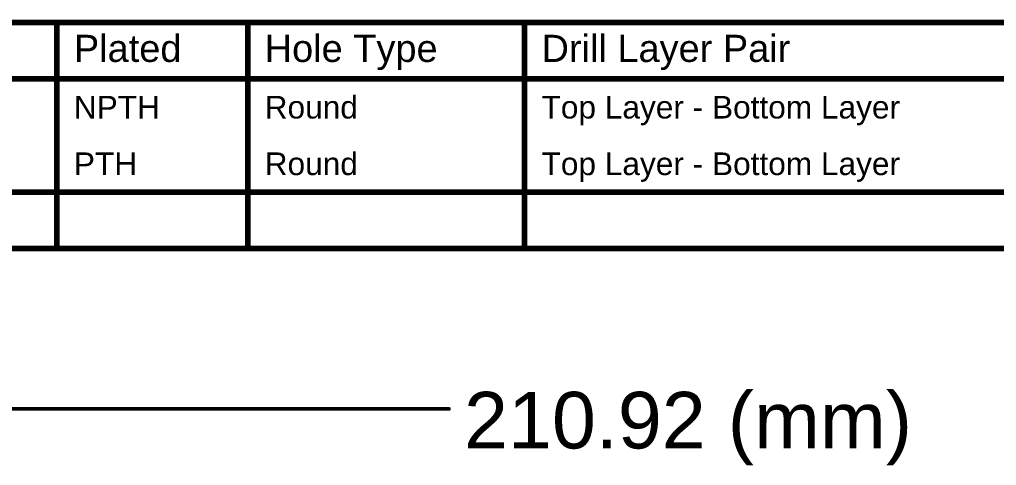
# Model space of a CAD drawing. Header units: inches. Extents: x -17 to 443, y -40 to 218.
# Drawn here: x 53.3 to 119, y 188.4 to 218.5 of the extents above; entities that cross this region are included whole.
import ezdxf

# ---------------------------------------------------------------- set-up
doc = ezdxf.new("R2010")
doc.units = ezdxf.units.IN
doc.layers.add('Dimension', color=6, linetype='Continuous')
doc.layers.add('Drill Drawing', color=1, linetype='Continuous')
doc.styles.add('Arial', font='', dxfattribs={"height": 0.2})
doc.styles.get('Arial').set_extended_font_data('Arial')

msp = doc.modelspace()

# ---------------------------------------------------------------- linework, layer by layer
at = {"layer": 'Dimension', "const_width": 0.254}
msp.add_lwpolyline([(-2.522, 192.228), (82.179, 192.228)], dxfattribs=at)
at = {"layer": 'Dimension', "const_width": 0.127}
msp.add_lwpolyline([(82.115, 192.228, 1), (82.242, 192.228, 1)], format="xyb", close=True, dxfattribs=at)
at = {"layer": 'Drill Drawing', "const_width": 0.381}
for points in [[(-1.124, 218.263), (268.905, 218.263)], [(55.782, 203.023), (55.782, 218.263)], [(68.631, 203.023), (68.631, 218.263)], [(87.27, 203.023), (87.27, 218.263)], [(-1.124, 214.453), (268.905, 214.453)], [(-1.124, 206.833), (268.905, 206.833)], [(-1.124, 203.023), (268.905, 203.023)]]:
    msp.add_lwpolyline(points, dxfattribs=at)
at = {"layer": 'Drill Drawing', "const_width": 0.191}
for points in [[(55.687, 218.263, 1), (55.877, 218.263, 1)], [(68.536, 218.263, 1), (68.727, 218.263, 1)], [(87.175, 218.263, 1), (87.365, 218.263, 1)], [(55.687, 203.023, 1), (55.877, 203.023, 1)], [(68.536, 203.023, 1), (68.727, 203.023, 1)], [(87.175, 203.023, 1), (87.365, 203.023, 1)]]:
    msp.add_lwpolyline(points, format="xyb", close=True, dxfattribs=at)

# ---------------------------------------------------------------- texts
at = {"layer": 'Dimension', "style": 'Arial'}
msp.add_text('210.92 (mm)', height=3.81, dxfattribs=at).set_placement((83.195, 189.561))
at = {"layer": 'Drill Drawing', "style": 'Arial'}
for s, height, p in [('Plated', 1.8288, (56.925, 215.596)), ('Hole Type', 1.8288, (69.774, 215.596)), ('Drill Layer Pair', 1.8288, (88.413, 215.596)), ('NPTH', 1.524, (56.925, 211.786)), ('Round', 1.524, (69.774, 211.786)), ('Top Layer - Bottom Layer', 1.524, (88.413, 211.786)), ('PTH', 1.524, (56.925, 207.976)), ('Round', 1.524, (69.774, 207.976)), ('Top Layer - Bottom Layer', 1.524, (88.413, 207.976))]:
    msp.add_text(s, height=height, dxfattribs=at).set_placement(p)

doc.saveas('drawing.dxf')
